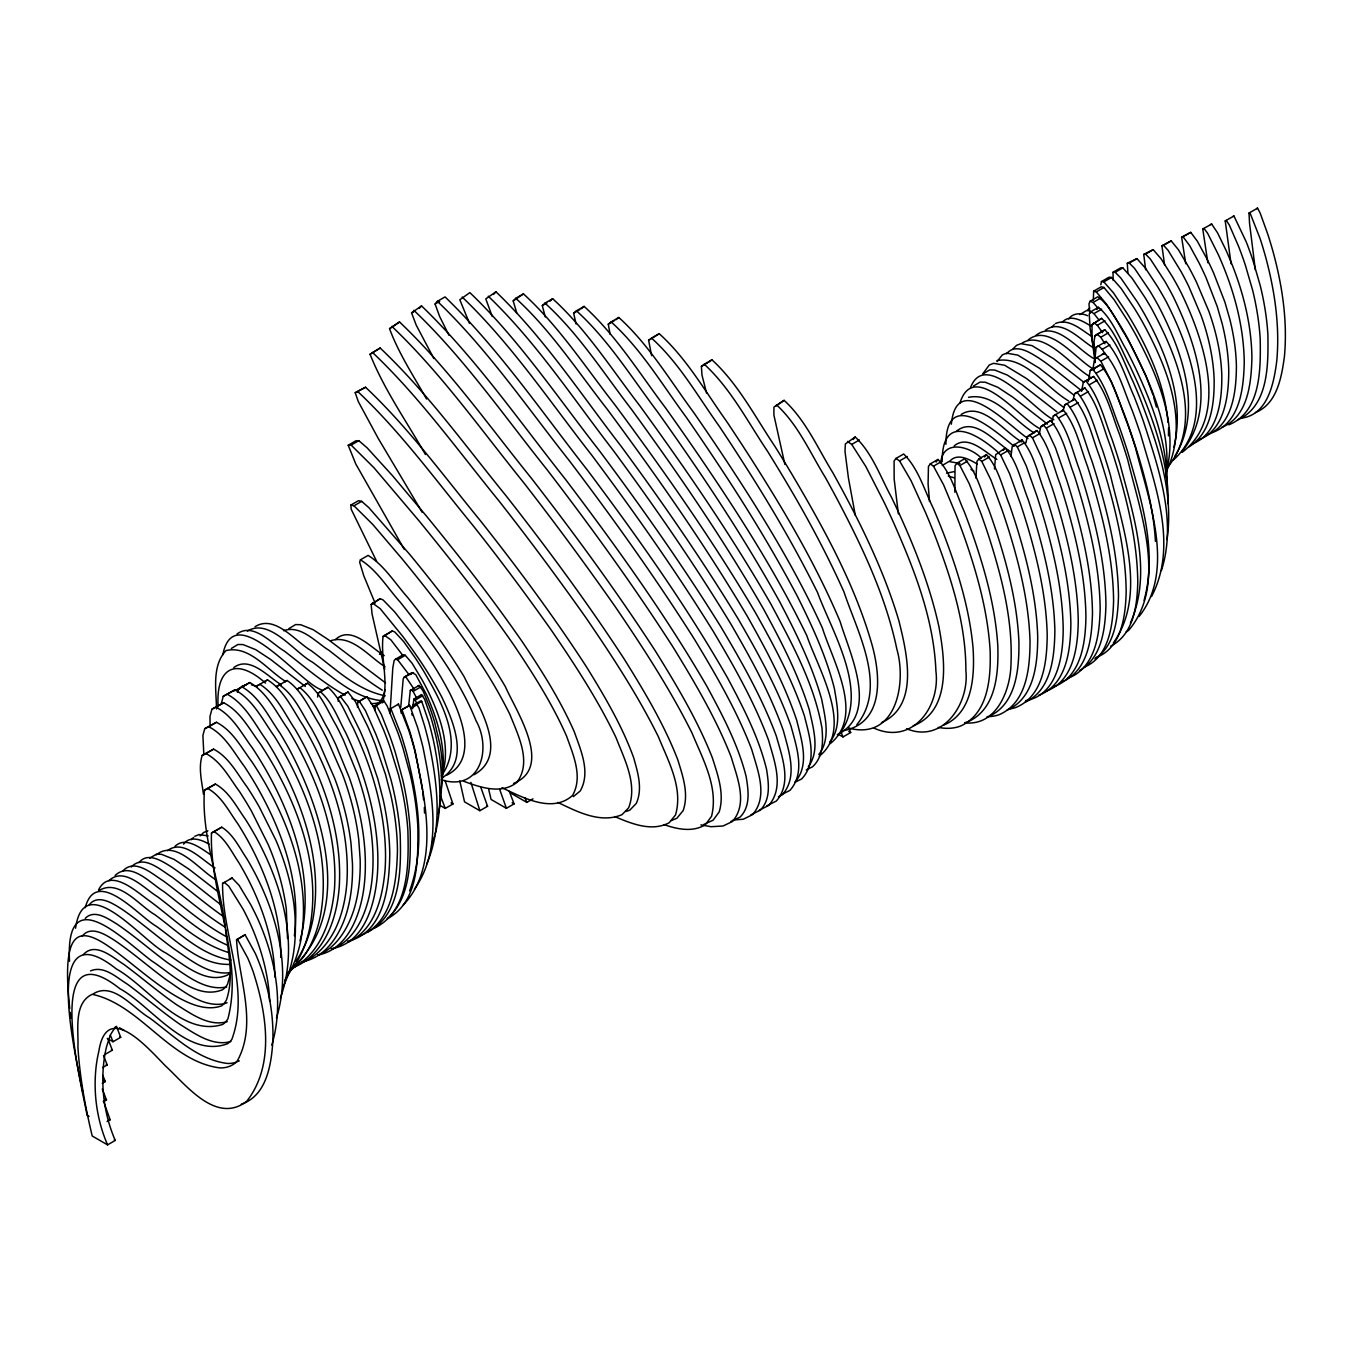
<?xml version="1.0" encoding="UTF-8"?>
<svg xmlns="http://www.w3.org/2000/svg" width="1353" height="1353" viewBox="0 0 1353 1353"><rect width="100%" height="100%" fill="white"/><g stroke="black" fill="none" stroke-linecap="round" stroke-linejoin="round"><path stroke-width="1.5" d="M975.936 478.066L976.917 461.424L978.777 459.022L986.438 454.608C998.852 468.527 1002.691 488.298 1009.693 505.379A510.944 295.005 60 0 1 1017.321 528.719C1028.043 563.761 1036.533 599.819 1037.7 636.57C1037.666 662.919 1034.707 698.08 1007.038 710.173M1168.468 435.869L1168.552 428.005M389.901 712.862L390.814 708.532L401.114 734.73A304.594 175.856 60 0 1 406.593 753.029C417.891 797.593 425.891 846.623 409.604 890.967M1242.274 417.992C1268.167 414.221 1274.036 382.375 1276.775 360.828C1279.938 325.921 1274.746 290.743 1265.647 257.053A304.594 175.856 60 0 0 1260.167 238.754L1249.868 212.573L1249.005 213.097L1249.563 223.533L1255.33 269.822M69.527 961.273C65.198 880.955 121.229 937.663 151.553 960.816C171.493 973.534 196.422 1000.036 222.332 989.821A40.945 23.644 60 0 0 227.575 984.071L230.771 972.706M218.137 706.655C215.702 667.689 235.71 656.509 265.509 683.096M241.291 1104.183C266.998 1095.71 271.429 1063.813 272.9 1040.474C273.577 1015.596 269.264 990.684 260.858 967.294A147.054 84.901 60 0 0 255.379 953.577L245.079 934.754L236.555 939.811C238.686 979.538 257.831 1023.595 237.299 1060.938M446.507 775.286C478.269 759.743 461.593 716.752 449.686 693.074C441.636 677.565 432.402 662.716 422.322 648.425A377.707 218.07 60 0 0 410.365 631.868L394.636 611.844L383.085 599.937L380.176 598.669L371.145 604.503L372.041 613.873L384.692 669.397M1238.198 419.718C1268.911 405.426 1268.251 363.94 1267.896 334.918A224.683 129.719 60 0 0 1260.218 285.483L1252.895 260.266A256.41 148.035 60 0 0 1246.316 242.052L1233.953 215.99L1225.226 220.945L1231.061 263.784M401.164 713.217L401.249 710.021L409.671 705.37L417.502 727.221A308.636 178.19 60 0 1 423.049 747.566C432.097 793.213 443.31 848.449 414.424 889.158M994.472 469.017L995.69 454.676L1005.279 448.012C1017.557 462.219 1021.261 482.074 1028.111 499.342A520.99 300.789 60 0 1 1035.502 522.765C1045.852 557.842 1054.021 593.882 1054.866 630.583C1054.511 656.154 1051.653 690.25 1025.05 702.275M287.512 938.525L286.312 909.165A169.396 97.805 60 0 0 268.198 844.56L251.489 811.157A224.936 129.871 60 0 0 239.447 791.471C229.486 778.076 221.249 761.536 205.91 753.57L202.172 755.414C198.214 768.064 201.834 781.51 203.474 794.296M375.069 710.613L375.187 706.266L376.286 705.437L381.36 714.452L390.053 736.675A289.356 167.062 60 0 1 395.313 752.437L402.636 779.345A255.802 147.68 60 0 1 410.23 831.96C410.568 861.607 410.906 897.749 386.958 919.127M1221.674 427.413C1248.312 416.825 1251.254 382.578 1251.914 357.733C1251.491 325.735 1243.83 294.193 1232.059 264.545A230.314 132.966 60 0 0 1225.953 250.119L1217.497 232.75L1211.679 224.057L1202.766 229.012L1207.857 262.77M412.597 708.735L413.917 699.061L421.595 694.63L424.622 699.264L430.525 716.194A212.962 122.954 60 0 1 435.294 733.63C441.433 759.946 444.139 787.7 438.169 814.303M1094.645 361.657L1096.15 347.197L1106.179 341.446C1120.047 356.904 1125.781 377.927 1134.169 396.649A500.255 288.832 60 0 1 1143.217 420.766C1158.658 468.375 1177.245 520.804 1161.432 570.56M280.714 957.434C281.424 916.776 267.725 877.167 248.495 841.803A206.654 119.318 60 0 0 237.688 823.571C228.792 811.225 221.503 796.088 207.736 788.495L204.455 790.152C201.107 836.34 219.998 881.632 225.224 927.414M408.606 706.165L410.297 690.487L419.126 685.43L423.032 690.909L430 707.991A176.33 101.813 60 0 1 434.617 722.147L439.962 744.573A144.788 83.598 60 0 1 442.16 781.51L440.841 792.215M1010.962 456.468L1012.23 446.304L1021.921 439.793C1034.216 454.388 1037.92 474.48 1044.753 492.086A531.966 307.131 60 0 1 1052.059 515.747C1062.223 550.975 1070.257 587.185 1070.866 623.987C1070.511 649.863 1066.739 684.872 1038.664 695.307M1205.861 435.649C1232.837 425.603 1236.253 391.186 1236.405 366.291A177.598 102.54 60 0 0 1229.809 319.173L1224.888 302.057L1213.641 273.052A216.108 124.764 60 0 0 1206.791 258.575L1197.304 241.138L1190.741 232.361L1181.643 237.282L1185.735 263.734M357.496 707.112L357.767 702.258L366.849 696.744L373.056 706.097L383.474 729.622A272.917 157.574 60 0 1 389.749 746.349L398.509 774.863A243.05 140.323 60 0 1 407.879 830.421C408.741 863.806 409.435 910.484 374.933 927.887M1192.703 443.835C1218.512 433.146 1222.013 400.031 1221.81 375.576A163.476 94.389 60 0 0 1208.821 311.207L1196.424 282.033A210.527 121.55 60 0 0 1188.898 267.437L1178.463 249.815L1171.191 240.885L1161.923 245.739L1164.578 264.816M1092.852 369.673L1094.594 358.799L1104.758 353.167C1118.593 369.335 1124.005 390.966 1132.173 410.331A531.543 306.894 60 0 1 1140.867 435.142C1155.361 486.268 1178.108 545.969 1151.521 596.555M400.742 707.501L403.194 678.918L404.31 677.058L411.972 672.627L415.794 674.707L426.347 694.326A157.895 91.158 60 0 1 432.216 708.465C440.807 731.144 446.118 755.87 441.738 780.055M1088.269 381.411L1090.23 370.451L1100.446 364.853C1114.145 381.36 1119.252 403.279 1127.184 422.948A551.449 318.378 60 0 1 1135.573 448.08C1148.359 499.054 1175.96 570.188 1139.141 616.376M1182.437 452.122C1230.638 415.422 1202.36 335.967 1180.577 291.555A211.339 122.024 60 0 0 1172.408 276.756L1161.111 258.829L1153.196 249.645L1143.742 254.398L1145.653 269.771M942.195 461.661C941.823 414.678 974.075 431.218 997.55 451.784M945.916 444.274C946.102 387.905 993.153 429.155 1014.09 446.338M1081.504 391.338L1083.381 382.104L1093.596 376.472C1107.109 393.03 1111.929 414.948 1119.624 434.634A561.495 324.179 60 0 1 1127.742 459.834C1140.021 511.468 1167.656 584.361 1128.791 630.177A97.264 56.15 60 0 1 1125.865 632.291M338.182 701.243L338.487 697.691L347.975 691.975L355.433 701.683L367.745 726.51A260.723 150.538 60 0 1 375.119 744.201L385.453 774.271L390.696 794.583A230.382 133.017 60 0 1 397.444 850.191C396.767 880.888 392.81 924.826 358.646 936.124M1168.265 504.06C1168.569 461.627 1153.974 420.918 1137.399 382.409A410.433 236.961 60 0 0 1130.059 366.24C1121.383 349.953 1115.16 331.147 1101.562 318.361L1092.023 324.635L1092.023 339.197L1095.118 362.587M1172.966 460.392C1217.801 420.715 1188.949 346.25 1166.286 301.736A217.478 125.558 60 0 0 1157.576 286.616L1145.484 268.215L1136.96 258.626L1127.303 263.243L1127.912 273.154M317.583 697.015L318.056 693.176L327.984 687.256C340.144 697.894 345.641 714.063 353.218 727.948A254.618 147.003 60 0 1 359.577 742.036L363.551 751.608A218.966 126.421 60 0 1 385.047 869.979C382.628 896.954 375.187 930.069 347.958 942.297M1166.996 539.543C1174.1 491.257 1157.305 443.649 1140.291 399.084A460.646 265.966 60 0 0 1133.188 381.867C1124.614 364.177 1118.593 344.119 1104.809 329.794L1094.983 335.764L1094.053 341.294L1095.017 362.029M269.67 1001.254C268.587 974.16 261.061 947.607 249.933 923A161.176 93.053 60 0 0 243.05 909.098L228.809 886.249L224.378 882.393L222.585 883.441C221.943 935.008 250.491 988.705 231.853 1039.375A49.503 28.582 60 0 1 227.456 1043.755C186.849 1058.841 151.519 1005.939 119.91 988.722C41.064 926.264 81.907 1086.544 87.116 1115.346L89.044 1116.462M294.379 935.769C301.093 883.729 282.642 831.875 257.239 787.175A238.077 137.465 60 0 0 244.436 766.525C233.849 752.42 225.055 734.983 208.768 726.713L204.743 728.675L202.899 735.457L203.846 754.737M390.188 710.443L392.793 667.993L394.129 660.535L395.533 659.182L403.194 654.751L405.274 655.309L412.056 663.19L422.102 679.849A171.273 98.887 60 0 1 428.36 691.857C440.909 717.851 451.361 748.158 441.602 776.673M1167.47 467.512C1205.033 421.561 1176.247 354.401 1151.657 308.721A230.382 133.017 60 0 0 1144.739 297.136L1131.954 278.041L1122.838 267.877L1120.673 267.86L1112.995 272.291L1113.198 280.426M75.548 928.243C84.207 867.374 143.266 942.162 165.759 952.952C183.027 963.691 205.639 984.781 227.473 975.039A39.964 23.069 60 0 0 230.314 972.553M222.822 654.801C233.883 597.299 299.013 682.352 321.422 689.81M951.345 424.233C956.537 369.318 1008.628 425.62 1028.009 438.541M1166.015 477.609C1171.512 432.402 1153.128 388.531 1132.951 349.006A311.816 180.034 60 0 0 1125.442 335.189C1116.918 322.115 1110.728 305.896 1097.841 296.781L1090.163 301.212L1088.979 303.816L1089.825 313.338M276.469 1018.183C291.081 970.202 277.991 918.332 255.785 874.833A184.279 106.397 60 0 0 246.72 858.529C239.295 847.587 233.342 834.378 221.757 827.207L211.474 833.025C209.258 894.908 244.064 957.078 227.913 1018.792A45.089 26.028 60 0 1 222.738 1024.407C182.131 1037.43 147.883 986.422 116.273 968.9C38.019 906.747 77.831 1064.642 83.007 1093.495M1025.946 442.972L1027.181 436.867L1036.973 430.525C1049.404 445.543 1053.175 465.973 1060.059 483.968A542.502 313.219 60 0 1 1067.365 507.933C1077.462 543.416 1085.478 579.828 1085.918 616.867C1085.529 642.54 1081.301 677.599 1052.905 687.036M1100.784 284.79L1101.443 281.593L1109.122 277.162L1111.506 277.466L1121.147 288.46L1134.524 308.552A248.36 143.401 60 0 1 1141.746 320.644C1166.134 364.836 1189.693 420.529 1167.115 469.846M384.827 689.556C384.083 696.643 380.176 704 373.107 706.418M1039.493 432.689L1040.829 426.719L1050.723 420.546C1063.34 435.987 1067.246 456.773 1074.231 475.207A551.703 318.53 60 0 1 1081.605 499.477C1091.719 535.23 1099.82 571.913 1100.158 609.205C1099.465 632.68 1096.505 661.499 1074.57 675.13A95.42 55.084 60 0 1 1068.092 677.802M412.682 707.196L413.122 705.251L420.8 700.82L421.73 701.378L428.766 721.995A258.068 148.999 60 0 1 433.349 740.159C439.877 770.838 443.141 803.276 435.192 833.989M441.45 775.743C464.789 743.051 441.366 701.7 423.675 671.139A232.496 134.235 60 0 0 415.117 657.71L403.668 641.576L394.788 631.969L392.252 630.955L383.051 636.502C380.497 658.404 388.886 681.016 382.561 702.816M237.435 692.415L238.297 688.948L249.815 682.538C267.404 692.719 276.435 712.557 287.682 728.726A251.861 145.414 60 0 1 296.983 744.793C320.864 788.664 337.675 838.2 334.495 888.718C331.857 918.467 321.49 952.495 293.415 967.513M1051.89 421.882L1053.31 416.047L1055.644 414.475C1068.464 430.288 1072.557 451.445 1079.66 470.286A558.941 322.707 60 0 1 1087.169 494.894C1097.384 530.883 1105.621 567.82 1105.925 605.383C1105.215 628.688 1102.069 657.575 1079.745 670.496M1173.88 447.319C1185.194 400.877 1166.54 353.319 1143.978 313.135A230.382 133.017 60 0 0 1137.061 301.567L1120.808 277.974L1115.176 272.308L1112.995 272.291M221.418 703.306L223.245 696.288L234.982 689.844C253.18 699.839 262.702 719.982 274.405 736.32A250.846 144.822 60 0 1 284.062 752.505C311.41 801.365 330.589 858.495 320.593 914.932A209.36 120.874 60 0 1 303.63 956.656L295.275 966.549L287.445 972.925M1063.137 410.72L1064.642 405.004L1067.043 403.566C1080.117 419.734 1084.413 441.213 1091.702 460.426A563.592 325.397 60 0 1 1099.363 485.304C1109.748 521.514 1118.187 558.671 1118.491 596.487C1117.663 618.507 1115.16 645.77 1094.865 658.877M271.801 1045.074C284.333 1003.131 275.217 957.687 257.611 918.569A161.176 93.053 60 0 0 250.711 904.667L239.16 885.403L232.056 877.962L222.585 883.441M286.921 975.006L292.924 967.97A208.954 120.637 60 0 0 310.057 926.399C320.204 870.233 300.856 813.322 273.272 764.919A246.263 142.183 60 0 0 260.199 743.71C249.358 729.233 240.394 711.323 223.702 702.799L211.914 709.243L210.019 716.227L210.053 727.508M1073.166 399.27L1074.722 393.655L1084.886 387.922C1098.179 404.344 1102.729 426.11 1110.204 445.594A564.844 326.124 60 0 1 1118.085 470.709C1128.69 507.037 1137.399 544.346 1137.772 582.365C1137.18 605.366 1133.713 634.388 1110.813 646.058M1165.863 473.432C1179.207 425.349 1157.897 375.999 1135.353 334.022A274.997 158.775 60 0 0 1127.928 321.185L1114.077 299.656L1103.947 287.479L1101.308 286.768L1093.647 291.199L1093.325 300.265M85.222 907.711C96.266 866.072 138.767 916.167 156.052 926.129C178.275 941.806 200.971 965.67 230.179 964.351M940.707 462.827C942.838 439.015 969.475 446.101 981.28 458.092M959.92 403.059C973.872 358.562 1020.077 419.075 1039.73 428.529M970.49 387.668C985.779 348.059 1035.011 411.65 1053.852 419.785M473.888 774.795C511.231 754.179 476.577 702.545 464.13 676.72C452.037 656.814 438.744 637.703 424.605 619.2A657.626 379.686 60 0 0 407.777 597.586C395.025 583.295 384.472 565.537 368.101 555.39L360.422 559.821L359.661 562.205L363.754 575.701L375.102 603.184M1144.08 600.343C1157.61 551.229 1141.526 499.967 1127.895 452.511A551.449 318.378 60 0 0 1119.506 427.379C1111.591 407.71 1106.483 385.791 1092.767 369.284L1090.23 370.451M432.047 843.274L434.685 836.036M280.477 997.837C299.436 944.377 282.236 885.386 256.157 837.372A206.654 119.318 60 0 0 245.35 819.14C236.454 806.794 229.181 791.657 215.398 784.063L204.455 790.152M283.081 986.844C295.428 961.476 297.22 932.403 293.973 904.751A169.396 97.805 60 0 0 275.86 840.145L259.167 806.726A224.936 129.871 60 0 0 247.125 787.057C237.164 773.645 228.928 757.122 213.588 749.139L202.172 755.414M426.753 863.874C442.921 826.362 437.256 783.624 429.358 744.776A294.21 169.869 60 0 0 424.487 725.614L418.872 707.771L416.606 704.389M98.481 890.105C109.948 866.394 136.839 892.084 149.963 901.233C175.061 919.803 198.198 943.329 228.758 952.563M983.073 373.462L989.246 365.022L993.559 363.314L1004.653 365.259L1026.335 378.4L1063.932 407.625M997.06 361.623L1002.336 354.858L1006.632 353.15L1017.727 355.095L1039.408 368.236L1073.994 395.161M1130.381 623.09C1152.841 572.454 1133.357 515.036 1120.064 464.265A561.495 324.179 60 0 0 1111.946 439.048C1104.251 419.379 1099.448 397.461 1085.918 380.903L1083.381 382.104M420.834 695.932L421.595 694.63M410.872 674.487L411.972 672.627M1174.928 456.367C1203.324 409.57 1181.71 350.698 1158.608 306.15A217.478 125.558 60 0 0 1149.898 291.047L1134.541 268.351L1129.281 263.057L1127.303 263.243M1167.132 481.516C1166.438 440.689 1151.538 401.807 1134.169 365.378A358.376 206.908 60 0 0 1126.677 350.393C1118.018 335.73 1111.726 318.276 1098.433 307.317L1090.772 311.748L1089.233 313.981L1090.146 328.644L1093.884 349.649M1096.911 309.549L1098.433 307.317M964.824 722.705A96.672 55.811 60 0 0 968.224 721.623C996.383 708.904 998.615 672.762 997.804 645.888C995.436 607.937 985.322 571 972.925 535.213A502.656 290.202 60 0 0 964.114 511.282C956.165 493.811 951.43 473.381 937.933 459.462L930.272 463.893L928.446 466.497L928.09 483.917L929.528 501.489M936.107 462.066L937.933 459.462M988.857 716.481C1016.61 703.881 1019.198 668.399 1018.91 641.796C1017.27 604.673 1008.171 568.361 996.823 533.116A503.604 290.76 60 0 0 988.772 509.658C981.432 492.543 977.289 472.62 964.52 458.836L956.842 463.267L955.032 465.787L954.863 492.238M943.785 725.073C972.942 712.794 974.735 675.435 973.078 648.29C969.56 608.698 957.653 570.476 943.515 533.505A517.353 298.692 60 0 0 933.367 508.474C924.302 490.074 918.45 468.544 903.669 453.999L895.99 458.43L894.079 461.069L894.164 479.097L898.375 513.869M795.141 781.882C810.041 764.8 801.416 739.871 796.765 720.439C784.503 683.755 766.119 649.626 747.177 616.055C712.862 558.146 675.029 502.42 635.555 447.928A2236.932 1291.506 60 0 0 607.023 408.961C577.613 371.365 551.161 330.589 515.764 298.303L513.193 300.907L516.66 312.661M808.248 766.88C820.408 750.458 813.153 727.948 809.331 709.835C798.304 674.386 781.171 641.339 763.43 608.867C731.381 553.073 695.78 499.409 658.522 446.964A2027.251 1170.43 60 0 0 631.597 409.502C603.759 373.327 578.881 333.971 544.988 303.123L542.299 305.626L545.259 316.923M984.595 456.993L986.438 454.608M818.819 754.467C831.063 738.873 825.009 716.87 821.643 699.163C812.02 665.186 796.308 633.424 779.971 602.271C752.826 553.309 722.79 506.022 691.112 459.885A1796.716 1037.345 60 0 0 657.676 412.056C631.648 377.588 608.562 339.958 576.429 310.801L573.638 313.186L576.074 323.942M829.727 742.07C841.955 727.322 837.236 705.995 834.429 688.711C826.345 656.459 812.257 626.202 797.492 596.555C773.037 550.299 745.689 505.65 716.701 462.134A1560.736 901.098 60 0 0 686.14 417.096C662.209 384.675 641.204 349.091 611.15 321.913L608.275 324.179L610.118 334.326M913.174 725.868C951.717 710.697 944.935 659.131 938.881 626.49C930.627 588.91 916.877 552.819 901.064 517.827A577.443 333.396 60 0 0 891.542 497.397C880.363 476.899 872.381 453.137 855.181 436.985L845.354 443.97L844.999 451.378L848.416 477.93L855.316 515.408M853.033 439.539L855.181 436.985M856.821 724.684C887.991 686.546 857.024 631.496 844.018 592.056C826.649 553.276 806.489 515.814 784.655 479.385A1034.216 597.113 60 0 0 767.489 451.209C747.549 421.544 730.772 388.531 704.236 364.228L701.395 366.392L701.987 375.119L706.604 393.233M841.194 731.635C868.846 690.504 832.146 632.172 817.516 592.462C796.207 549.47 772.022 507.967 746.196 467.546A1309.163 755.853 60 0 0 719.018 425.907C697.59 395.955 679.088 362.892 651.554 338.132L648.628 340.296L651.622 355.653M1003.351 450.261L1005.279 448.012M448.993 335.324L439.624 316.45L435.091 304.019L437.391 301.33L445.052 296.916C498.986 349.023 541.589 411.769 587.828 470.658C637.872 537.547 686.428 605.789 727.846 678.428C743.287 707.501 758.644 737.03 766.525 769.197C768.69 782.947 771.007 799.217 760.301 810.176L750.932 814.827M766.948 805.728L776.351 801.027C792.334 782.778 781.933 756.479 776.334 736.117C762.128 697.759 741.816 662.124 720.997 627.048C683.231 566.231 641.965 507.663 599.108 450.346C557.267 396.886 519.011 339.637 469.863 292.62L459.817 299.757L469.491 323.35M433.839 358.511L416.217 325.143L411.583 312.864L421.527 305.879C475.647 358.055 518.825 420.563 565.486 479.368C615.936 546.003 664.966 613.958 706.892 686.343C722.502 715.213 738.045 744.539 746.146 776.554C748.361 790.135 750.814 806.27 740.125 817.06L730.772 821.559M419.261 308.45L421.527 305.879M115.495 1026.724L110.236 1035.146L106.498 1046.918A186.139 107.462 60 0 0 103.843 1061.919C100.765 1088.488 104.604 1115.87 115.242 1140.427L107.563 1144.858L92.224 1136.013C85.188 1106.805 79.793 1077.106 77.916 1047.104C78.66 1030.005 73.4 1003.182 92.224 994.303C140.441 1004.721 169.007 1061.124 219.676 1067.889A63.98 36.937 60 0 0 237.367 1061.04M780.427 795.175L789.864 790.44C805.931 772.664 796.393 746.552 791.082 726.324C777.738 688.66 758.289 653.651 738.315 619.2C702.089 559.601 662.344 502.217 620.993 446.084C580.572 393.774 543.805 337.607 495.942 291.791L485.795 298.895L492.255 316.517M493.473 294.464L495.942 291.791M1181.626 452.02C1218.478 407.422 1195.477 342.191 1172.899 295.986A211.339 122.024 60 0 0 1164.747 281.187L1150.388 259.099L1145.517 254.06L1143.742 254.398M1113.367 642.946C1147.462 594.897 1122.618 527.18 1110.407 475.14A564.844 326.124 60 0 0 1102.543 450.025C1095.051 430.525 1090.518 408.775 1077.208 392.353L1074.722 393.655M1019.908 441.873L1021.921 439.793M380.176 598.669L371.145 604.503M795.412 782.068L801.72 778.905C817.855 761.773 809.398 735.981 804.443 716.008C792.181 679.324 773.798 645.195 754.839 611.624C720.54 553.715 682.707 497.989 643.233 443.496A2236.932 1291.506 60 0 0 614.685 404.53C585.274 366.934 558.84 326.158 523.442 293.889L513.193 300.907M1101.562 318.361L1092.023 324.635M426.533 399C413.561 375.931 398.729 353.59 389.546 328.678L399.524 321.963C448.841 368.845 488.399 425.028 531.086 477.863C574.704 534.097 616.816 591.549 655.545 651.267C676.754 685.481 697.539 720.219 712.354 757.781C717.834 775.1 724.65 793.653 719.221 811.851L713.116 820.206L703.746 824.451M399.524 321.963L389.546 328.678M237.012 634.016C253.079 621.923 271.327 643.368 284.62 651.283C304.374 666.42 323.164 683.13 345.049 695.188M247.379 631.141C269.467 617.34 294.48 652.434 312.374 662.107C333.751 677.752 355.044 698.571 382.747 700.736M231.346 648.459L237.959 644.468L243.117 644.603L255.7 649.66L270.735 659.537L305.321 686.478M255.057 626.71C274.947 614.11 295.14 641.373 311.224 650.692C334.292 667.739 356.245 690.03 385.284 695.814M233.781 667.57C249.848 655.495 268.097 676.923 281.407 684.855M288.95 628.57L295.563 624.579L300.704 624.714L313.304 629.771L328.339 639.665L385.504 682.859M238.449 689.793L241.933 686.36L246.229 684.669M335.459 639.529C351.103 624.917 370.84 647.597 384.235 655.664M98.735 890.731C118.624 878.131 138.818 905.377 154.902 914.713C178.478 931.997 200.904 955.235 230.873 960.072M108.866 880.685C124.51 866.072 144.247 888.735 157.641 896.802C180.406 914.053 201.783 934.111 228.302 945.578M115.14 875.442C130.767 860.846 150.521 883.509 163.899 891.576C184.177 907.136 203.491 924.285 226.086 936.462M122.802 871.011C134.86 857.836 152.348 874.072 163.358 880.955C184.008 896.193 203.204 913.427 225.004 927.076M89.23 904.768C98.076 893.555 112.959 903.567 122.007 909.284C139.849 921.427 156.085 935.718 173.421 948.521C190.215 959.683 209.123 975.851 230.72 972.536M131.258 867.036C143.3 853.861 160.787 870.097 171.814 876.981C189.589 890.122 206.316 904.667 224.497 917.249M138.919 862.605C147.765 851.392 162.648 861.404 171.696 867.121C189.031 878.892 204.793 892.743 221.604 905.208M85.239 918.366C94.389 908.827 108.088 918.772 116.865 924.014C134.708 936.158 150.927 950.449 168.279 963.251C185.26 974.38 204.895 991.597 226.729 986.946M149.726 858.174L156.339 854.183L161.497 854.318L174.08 859.375L189.132 869.269L219.203 892.676M156.238 854.893C176.245 838.403 199.923 871.044 216.514 880.059M167.4 850.665C183.467 838.589 201.715 860.018 215.026 867.95M82.195 936.141C91.04 924.928 105.923 934.923 114.971 940.639C132.814 952.783 149.05 967.074 166.402 979.876C183.382 991.039 203.018 1008.171 224.869 1003.588M175.078 846.234C186.207 835.782 201.377 848.923 211.356 855.164M183.619 844.137C189.809 835.308 201.648 839.756 209.14 844.187M191.297 839.706L193.614 837.422M379.517 654.294L381.834 652.011M200.109 835.934L203.576 832.501L207.888 830.81M83.379 954.525C95.437 941.367 112.925 957.586 123.935 964.469C141.71 977.61 158.436 992.155 176.634 1004.755C191.247 1013.752 209.038 1027.045 227.203 1021.633M93.289 993.863C113.178 981.263 133.372 1008.509 149.456 1017.845C173.505 1035.434 196.473 1059.484 227.338 1063.458A63.98 36.937 60 0 0 237.13 1061.834M983.005 373.902L989.635 369.91L994.776 370.046L1007.376 375.102L1022.411 384.996L1056.981 411.921M973.433 386.079L980.046 382.087L985.204 382.222L997.787 387.279L1012.822 397.173L1047.408 424.098M1006.531 353.86C1015.376 342.647 1030.242 352.659 1039.307 358.376C1054.021 368.354 1067.602 379.872 1081.656 390.729M1013.076 348.786L1016.56 345.353L1020.855 343.662L1031.95 345.59L1053.632 358.731L1083.719 382.138M1021.904 343.222C1044.296 329.117 1071.661 366.714 1089.892 376.54M1028.263 339.84C1049.725 322.674 1076.65 360.321 1094.408 369.673M1035.924 335.409C1055.391 319.917 1077.14 348.956 1093.258 358.241M1045.446 330.233C1061.513 318.158 1079.762 339.586 1093.055 347.518M961.171 414.441C982.329 401.046 1004.653 432.453 1021.769 441.907M1051.957 326.952L1054.275 324.669M1062.24 322.217C1070.257 313.456 1082.924 321.151 1090.958 326.09M1068.752 318.936C1072.997 312.628 1081.385 312.898 1087.626 315.739M956.453 431.235C974.65 416.047 995.723 442.82 1010.928 451.834M1079.779 314.64L1086.391 310.649L1089.841 310.733M1087.457 310.209L1089.774 307.926M954.22 445.847C968.105 434.364 985.102 452.156 996.907 459.411M942.246 465.5L948.859 461.508L959.97 463.453M949.924 461.069C957.366 452.697 969.492 459.377 977.187 464.062M401.807 656.104L403.194 654.751M549.961 301.195L552.65 298.709C586.542 329.54 611.421 368.895 639.276 405.071A2027.251 1170.43 60 0 1 666.2 442.532C703.442 494.978 739.042 548.641 771.109 604.436C792.046 643.639 814.083 683.586 821.931 727.846C823.148 741.326 823.334 756.784 812.612 766.745L806.287 769.908M881.496 722.62C919.719 705.606 906.814 652.822 898.967 621.044C886.147 577.731 867.002 536.617 845.913 496.771A749.562 432.757 60 0 0 832.907 472.857C817.702 448.147 805.678 420.106 784.114 400.353L773.916 407.118L773.899 415.067L784.892 464.468M784.114 400.353L775.438 406.238M1036.973 430.525L1027.181 436.867M581.316 308.755L584.107 306.387C616.241 335.527 639.309 373.157 665.355 407.625A1796.716 1037.345 60 0 1 698.774 455.471C738.298 513.379 776.25 572.623 806.878 635.792C817.652 667.739 854.453 728.218 819.326 756.158M292.282 968.055C354.08 911.736 323.029 812.426 289.305 749.207A251.861 145.414 60 0 0 280.003 733.157C268.757 716.989 259.742 697.15 242.153 686.969L238.297 688.948M573.3 796.646L580.251 790.981C590.872 772.208 580.725 750.171 574.281 731.753C560.243 699.89 541.504 670.479 522.19 641.626C498.986 608.241 474.48 575.786 449.061 544.075A1688.967 975.141 60 0 0 426.364 516L392.59 475.782L367.187 447.894L358.816 440.672L355.89 440.807L348.211 445.238L355.771 463.961L404.327 549.487M403.042 905.208C441.213 865.835 424.639 796.342 414.255 748.598A304.594 175.856 60 0 0 408.775 730.299L398.492 704.101L389.952 709.073M1050.723 420.546L1040.829 426.719M615.936 319.748L618.828 317.498C648.882 344.66 669.87 380.244 693.818 412.682A1560.736 901.098 60 0 1 724.379 457.703C760.572 512.381 795.141 568.395 822.438 628.13C832.687 660.991 864.939 715.703 830.201 743.676M709.073 361.961L711.915 359.797C738.434 384.1 755.228 417.113 775.168 446.778A1034.216 597.113 60 0 1 792.334 474.954C824.129 528.905 854.825 584.378 872.059 644.907C880.448 675.147 884.574 721.978 844.39 730.485M366.849 696.744L357.767 702.258M382.848 701.835L383.948 701.006L387.059 705.809L397.714 732.244A289.356 167.062 60 0 1 402.974 748.006L410.297 774.914A255.802 147.68 60 0 1 417.891 827.529C417.976 858.495 419.109 901.572 387.77 918.467M837.304 734.747C879.501 713.657 849.836 653.854 840.179 621.737C816.772 566.146 786.161 513.971 753.875 463.132A1309.163 755.853 60 0 0 726.679 421.476C705.268 391.524 686.749 358.46 659.215 333.701L648.628 340.296M245.079 934.754L236.555 939.811M425.451 454.54C406.593 421.392 384.184 389.799 370.062 354.249L380.159 348.025C427.21 392.556 465.263 445.695 506.09 495.824C547.61 548.794 587.676 602.948 624.409 659.368C644.434 691.569 664.052 724.278 677.785 759.76C682.758 776.03 689.015 793.636 683.18 810.548L676.889 818.277L671.24 820.578M380.159 348.025L370.062 354.249M392.252 630.955L383.051 636.502M347.975 691.975L338.487 697.691M1104.809 329.794L1094.983 335.764M1188.797 446.947C1211.155 433.315 1214.351 403.82 1214.148 379.99A163.476 94.389 60 0 0 1201.143 315.638L1188.763 286.447A210.527 121.55 60 0 0 1181.22 271.868L1167.977 250.17L1163.529 245.316L1161.923 245.739M1060.989 411.616L1063.306 410.044C1076.125 425.874 1080.218 447.031 1087.338 465.855A558.941 322.707 60 0 1 1094.848 490.462C1105.063 526.452 1113.299 563.389 1113.587 600.969C1112.893 624.849 1109.359 656.865 1084.091 667.232M327.984 687.256L318.056 693.176M397.63 704.642L398.492 704.101M1256.666 208.683L1257.546 208.142L1260.083 212.844L1267.829 234.323A304.594 175.856 60 0 1 1273.308 252.639C1282.424 286.329 1287.616 321.49 1284.437 356.397C1281.629 376.929 1277.198 403.887 1255.449 412.53M304.78 684.872L307.469 683.214C321.27 693.751 327.68 711.086 336.305 725.665A251.252 145.059 60 0 1 343.527 740.379L357.006 773.341A209.055 120.705 60 0 1 371.754 836.881A211.525 122.125 60 0 1 370.604 889.699C366.274 912.886 356.262 938.881 333.041 948.825M1072.303 400.573L1074.722 399.135C1087.778 415.303 1092.074 436.799 1099.363 455.995A563.592 325.397 60 0 1 1107.042 480.89C1117.426 517.083 1125.865 554.24 1126.17 592.056C1125.544 615.801 1121.722 647.918 1096.133 657.507M230.247 879.01L232.056 877.962M411.583 312.864L414.661 311.105M435.091 304.019L439.691 301.364M515.764 298.303L523.442 293.889M422.204 512.347L378.282 438.507L358.325 401.638L355.23 392.725L365.564 387.246C408.386 427.565 443.294 475.495 480.518 520.888C517.996 568.311 554.104 616.883 586.965 667.638C604.723 696.524 622.126 725.885 633.711 757.883C637.804 772.529 642.861 788.664 636.316 803.394L629.737 810.21L625.949 811.496M355.23 392.725L365.564 387.246M544.988 303.123L552.65 298.709M542.299 305.626L546.9 302.971M576.429 310.801L584.107 306.387M573.638 313.186L579.777 309.634M348.211 445.238L351.154 445.103L358.816 440.672M611.15 321.913L618.828 317.498M608.275 324.179L614.414 320.627M376.591 561.224L351.205 509.269L350.85 505.092L358.511 500.661L361.657 501.354L368.811 507.612L409.756 554.426A1108.631 640.07 60 0 1 432.909 583.143C459.022 616.173 483.985 650.218 505.312 686.58C516.153 711.188 553.851 767.134 513.565 783.421M350.85 505.092L353.979 505.785L361.657 501.354M651.554 338.132L659.215 333.701M704.236 364.228L711.915 359.797M701.395 366.392L707.534 362.841M223.245 696.288L234.982 689.844M242.153 686.969L249.815 682.538M211.914 709.243L223.702 702.799M302.683 962.287C317.803 956.064 328.593 942.855 335.612 928.462A206.941 119.487 60 0 0 346.909 882.325C349.937 832.907 334.276 784.317 311.68 740.954A251.235 145.059 60 0 0 302.937 725.208C292.417 709.429 284.147 690.216 267.556 679.899L256.36 686.225L259.894 684.33C276.486 694.647 284.739 713.86 295.275 729.622A251.235 145.059 60 0 1 304.002 745.385C326.597 788.748 342.275 837.338 339.248 886.739A206.941 119.487 60 0 1 327.933 932.894C320.932 947.286 310.141 960.495 295.022 966.718M317.786 955.353C336.931 947.388 348.093 928.175 354.063 909.216A207.584 119.842 60 0 0 360.152 859.256L358.748 839.672A201.005 116.054 60 0 0 342.36 773.967L327.392 739.787A250.559 144.67 60 0 0 319.376 724.498C309.752 709.293 302.379 690.926 287.09 680.491L276.3 686.698L279.428 684.922C294.717 695.357 302.074 713.707 311.714 728.929A250.559 144.67 60 0 1 319.731 744.218L334.698 778.398A201.005 116.054 60 0 1 351.07 844.103L352.473 863.688A207.584 119.842 60 0 1 346.402 913.647C339.857 934.855 325.718 957.704 302.142 961.763M204.743 728.675L216.429 722.282C232.733 730.552 241.527 747.989 252.115 762.094A238.077 137.465 60 0 1 264.9 782.744C291.994 830.116 310.784 885.894 300.721 940.842A205.944 118.912 60 0 1 284.857 980.147M208.768 726.713L216.429 722.282M307.469 683.214L297.119 689.286L299.808 687.645C313.592 698.182 320.018 715.5 328.644 730.096A251.252 145.059 60 0 1 335.848 744.81L349.345 777.755A209.055 120.705 60 0 1 364.075 841.312A211.525 122.125 60 0 1 362.942 894.13C358.444 919.245 345.878 949.958 317.769 955.066M205.91 753.57L213.588 749.139M395.533 659.182L397.613 659.74L405.274 655.309M207.736 788.495L215.398 784.063M404.31 677.058L413.578 672.61M1129.281 263.057L1136.96 258.626M1145.517 254.06L1153.196 249.645M1115.176 272.308L1122.838 267.877M1163.529 245.316L1171.191 240.885M1101.443 281.593L1103.845 281.898L1111.506 277.466M1181.643 237.282L1190.741 232.361M375.187 706.266L383.948 701.006M1093.647 291.199L1096.285 291.91L1103.947 287.479M410.297 690.487L411.447 689.844L413.105 691.383L420.766 686.952M1090.163 301.212L1093.072 302.446L1100.75 298.032M1249.005 213.097L1257.546 208.142M847.502 441.416L851.73 444.41L859.409 439.979M413.917 699.061L415.151 700.076L422.812 695.662M401.249 710.021L409.671 705.37M410.466 707.923L421.73 701.378M1090.772 311.748L1093.951 313.608L1101.613 309.177M411.261 708.076L417.384 704.524M211.474 833.025L221.757 827.207M1093.884 322.792L1097.317 325.278L1104.978 320.847M1097.131 334.225L1100.75 337.252L1108.411 332.821M895.99 458.43L899.559 460.916L907.22 456.485M1096.15 347.197L1098.501 345.878L1102.238 349.294L1109.9 344.863M1094.594 358.799L1097.097 357.598L1100.852 361.251L1108.513 356.82M1092.767 369.284L1100.446 364.853M930.272 463.893L933.485 466.176L941.164 461.745M1096.522 373.022L1104.183 368.608M1085.918 380.903L1093.596 376.472M1089.605 384.607L1097.266 380.193M1064.642 405.004L1074.722 399.135M956.842 463.267L959.92 465.533L967.581 461.102M1080.81 395.972L1088.472 391.541M1053.31 416.047L1063.306 410.044M1070.544 407.033L1078.206 402.602M978.777 459.022L981.788 461.39L989.449 456.959M1059.027 417.773L1066.688 413.341M1043.062 424.977L1046.326 428.072L1054.004 423.641M997.601 452.443L1000.628 454.929L1008.289 450.498M1029.295 434.956L1032.474 437.848L1040.136 433.417M1014.243 444.224L1017.321 446.896L1024.999 442.465M439.522 805.12L445.272 808.434L452.934 804.003L445.002 780.393M459.8 780.918L464.536 801.855L479.875 810.718L487.554 806.287L480.839 787.378M488.67 789.289L491.071 799.454L506.411 808.316L514.089 803.885L509.286 791.302M511.485 793.534L526.824 802.397L532.964 798.845M107.259 1038.411L113.009 1041.725L120.688 1037.294L116.443 1026.301M104.671 1054.63L112.35 1050.199L108.105 1039.189M102.591 1067.602L107.191 1064.946L103.521 1055.509M102.253 1083.33L105.314 1081.571L102.76 1075.28M103.42 1101.731L106.498 1099.955L102.253 1088.962M107.073 1121.552L110.134 1119.777L103.42 1100.885M838.217 734.172L843.004 736.945L850.682 732.514L848.754 727.813M283.961 682.284L287.09 680.491M1103.811 342.766L1106.179 341.446M417.959 686.056L419.126 685.43M442.346 777.789C469.762 759.777 453.035 720.659 442.008 697.505C433.958 681.997 424.724 667.147 414.661 652.856A377.707 218.07 60 0 0 402.687 636.299L380.159 608.63L372.515 603.1M264.038 681.794L267.556 679.899M1082.4 389.224L1084.886 387.922M1232.904 216.531L1233.953 215.99M1225.226 220.945L1226.292 220.421L1229.353 225.105L1238.638 246.483A256.41 148.035 60 0 1 1245.217 264.698L1252.557 289.914A224.683 129.719 60 0 1 1260.218 339.349C1260.658 368.76 1261.148 411.769 1228.778 424.842M778.415 796.765L782.186 794.871C798.253 777.096 788.731 750.983 783.404 730.755C770.077 693.091 750.627 658.082 730.637 623.632C694.427 564.015 654.683 506.648 613.332 450.515C572.911 398.205 536.126 342.038 488.264 296.222M759.287 810.159L768.69 805.458C784.672 787.209 774.254 760.91 768.673 740.548C754.45 702.19 734.155 666.555 713.335 631.479C675.57 570.662 634.303 512.094 591.447 454.777C549.606 401.317 511.349 344.068 462.185 297.051M367.255 932.318C401.773 914.899 401.063 868.237 400.2 834.852A243.05 140.323 60 0 0 390.848 779.294L382.07 750.78A272.917 157.574 60 0 0 375.796 734.053L365.395 710.528L359.188 701.175M1102.272 354.368L1104.758 353.167M226.002 1003.182L227.101 1002.691M1210.445 224.581L1211.679 224.057M1202.766 229.012L1204.018 228.488L1207.569 233.19L1218.275 254.55A230.314 132.966 60 0 1 1224.38 268.976C1236.168 298.624 1243.813 330.166 1244.253 362.164C1243.678 387.516 1240.295 422.999 1212.203 432.537M1045.243 691.451C1073.622 682.03 1077.867 646.971 1078.256 621.281C1077.8 584.259 1069.783 547.83 1059.687 512.364A542.502 313.219 60 0 0 1052.38 488.399L1041.522 457.348L1032.474 437.848M1055.425 323.519C1068.955 317.684 1081.74 330.318 1092.514 336.897M283.589 630.701C300.738 624.612 315.553 642.015 328.88 650.269C346.469 663.866 363.433 678.377 382.307 690.199M996.924 360.591C1025.033 355.399 1046.343 388.057 1068.582 400.894M331.265 640.527C352.203 634.574 368.963 656.797 385.131 666.792M968.511 397.325C994.573 392.099 1013.786 420.682 1034.182 432.926M234.255 690.791L238.551 689.1M946.525 473.195L954.254 471.588M194.764 836.272L199.077 834.564L208.193 835.9M90.499 970.913C104.012 965.078 116.798 977.712 127.571 984.291C145.363 997.432 162.072 1011.976 180.27 1024.559C194.9 1033.641 212.658 1046.732 230.856 1041.506M1196.34 440.757C1224.769 431.776 1228.71 396.158 1228.744 370.722A177.598 102.54 60 0 0 1222.148 323.604L1217.21 306.488L1205.963 277.483A216.108 124.764 60 0 0 1199.113 263.006L1189.625 245.569L1183.063 236.792M379.669 702.393L380.785 702.004M331.265 948.741C365.056 943.362 375.119 903.449 377.386 874.41A218.966 126.421 60 0 0 355.89 756.039L351.915 746.467A254.618 147.003 60 0 0 345.539 732.379C337.962 718.494 332.466 702.308 320.306 691.687M347.552 941.248C384.506 933.012 389.275 885.944 389.765 854.622A230.382 133.017 60 0 0 383.034 798.997L377.775 778.702L367.458 748.615A260.723 150.538 60 0 0 360.067 730.941L347.772 706.114L340.313 696.389M1025.743 700.617C1057.877 695.07 1063.221 655.224 1063.187 628.418C1062.579 591.599 1054.545 555.406 1044.381 520.161A531.966 307.131 60 0 0 1037.074 496.517L1026.267 465.956L1017.321 446.896M733.225 819.969L743.254 819.241L752.623 814.607C768.538 796.156 757.494 769.823 751.727 749.477C736.878 710.782 715.991 674.876 694.596 639.512C655.748 578.052 613.433 518.892 569.528 460.967C526.706 406.881 487.384 349.074 437.391 301.33M965.01 722.84C996.789 726.121 1010.742 689.59 1010.995 663.427C1012.822 620.452 1002.083 578.205 989.161 537.547A503.604 290.76 60 0 0 981.094 514.089L969.34 483.951L959.92 465.533M849.396 728.286C896.565 740.108 906.628 682.775 896.853 649.152C885.961 596.893 862.91 548.236 838.234 501.202A749.562 432.757 60 0 0 825.229 477.271C810.041 452.579 798.016 424.538 776.436 404.784M700.922 824.856L711.052 826.717L723.094 825.99L732.447 821.491C748.327 803.225 737.013 777.096 731.195 757.02C716.075 718.494 694.968 682.791 673.371 647.613C634.083 586.373 591.362 527.433 547.086 469.711C503.874 415.709 464.011 358.122 413.849 310.311M441.264 779.734C480.433 792.198 491.917 748.835 476.019 720.675C461.779 685.328 439.759 653.888 416.944 623.632A657.626 379.686 60 0 0 400.099 602.017C387.364 587.726 376.794 569.951 360.422 559.821M906.645 728.76C943.092 743.913 969.492 703.289 965.873 670.648C965.974 624.798 951.903 580.42 935.836 537.936A517.353 298.692 60 0 0 925.689 512.905L911.043 480.67L899.559 460.916M874.089 728.185C912.463 745.418 940.47 706.807 935.921 671.139C933.824 618.93 914.324 569.512 893.403 522.258A577.443 333.396 60 0 0 883.881 501.828L865.768 466.413L851.73 444.41M948.301 476.053L954.254 477.863M251.387 684.804L257.324 686.614M360.169 701.581L351.898 698.503M463.47 781.155C479.994 787.345 501.303 794.718 516.846 782.44C532.152 762.077 518.03 735.153 510.013 714.672C487.368 668.856 456.705 627.657 425.231 587.574A1108.631 640.07 60 0 0 402.095 558.857L372.853 524.541L353.979 505.785M664.052 824.586C677.176 829.271 692.888 832.535 705.437 824.637L711.56 816.282C718.747 787.294 702.748 759.101 692.059 733.106C669.972 688.863 642.912 647.394 615.158 606.567C585.561 564.421 555.051 522.918 523.408 482.294C480.738 429.459 441.179 373.276 391.863 326.394M384.573 635.386L390.865 639.851L403.346 656.087M614.736 816.552C631.428 823.689 651.774 832.044 669.228 822.709L675.502 814.98C683.4 787.97 668.264 761.147 658.387 736.776C637.652 694.968 612.03 655.901 585.731 617.442C557.588 577.663 528.549 538.545 498.428 500.255C457.585 450.126 419.531 396.987 372.498 352.457M501.895 787.7C522.613 797.323 552.244 813.796 572.573 795.412C583.194 776.622 573.063 754.602 566.603 736.184C552.582 704.321 533.843 674.91 514.529 646.058C491.325 612.672 466.819 580.217 441.382 548.506A1688.967 975.141 60 0 0 418.686 520.431L374.037 467.817L351.154 445.103M557.825 802.397C577.257 811.699 600.478 823.859 622.059 814.641L628.638 807.826C637.77 784.182 624.46 759.473 616.038 737.656C597.958 699.975 575.059 664.915 551.534 630.464C526.232 594.728 500.069 559.618 472.84 525.319C435.615 479.926 400.708 431.996 357.885 391.677M216.04 707.23C232.716 715.737 241.697 733.664 252.521 748.141A246.263 142.183 60 0 1 265.611 769.35C293.178 817.753 312.526 874.647 302.396 930.813A208.954 120.637 60 0 1 299.977 940.825M227.321 694.275C245.502 704.27 255.024 724.413 266.727 740.751A250.846 144.822 60 0 1 276.384 756.936C303.732 805.779 322.927 862.926 312.915 919.364A209.36 120.874 60 0 1 295.969 961.087M848.754 731.415L850.682 732.514M512.161 802.786L514.089 803.885M486.59 805.728L487.554 806.287M451.023 802.904L452.934 804.003M119.504 1027.773L124.307 1030.529M119.724 1036.753L120.688 1037.294M111.386 1049.64L112.35 1050.199M106.244 1064.388L107.191 1064.946M103.403 1080.455L105.314 1081.571M104.57 1098.856L106.498 1099.955M109.17 1119.219L110.134 1119.777M114.278 1139.886L115.242 1140.427M413.122 705.251L414.069 705.809M970.964 469.373L973.872 471.148M214.095 831.638C225.68 838.809 231.617 852.018 239.041 862.96A184.279 106.397 60 0 1 248.123 879.264C263.649 909.554 274.169 942.923 274.963 977.154M285.72 681.523C267.505 670.31 249.493 644.975 225.985 650.59C211.66 665.913 216.277 689.776 216.497 708.955M397.613 659.74L408.386 673.845M405.9 677.041L414.103 689.184M1103.845 281.898L1113.485 292.891L1126.863 312.983A248.36 143.401 60 0 1 1134.068 325.075C1151.149 355.044 1165.018 387.719 1168.011 422.373M1096.285 291.91L1106.416 304.087L1120.267 325.616A274.997 158.775 60 0 1 1127.675 338.436L1146.126 376.252L1153.111 395.228M1093.072 302.446L1097.976 308.044M237.418 939.185L247.717 958.009A147.054 84.901 60 0 1 253.18 971.708C266.423 1012.72 275.319 1065.166 246.517 1101.545C215.787 1124.495 186.173 1084.92 165.387 1065.843C147.781 1047.882 106.735 1000.222 98.837 1051.332A186.139 107.462 60 0 0 96.164 1066.35C93.086 1092.92 96.942 1120.301 107.563 1144.858M1093.951 313.608L1099.042 320.069M1097.317 325.278L1102.543 332.652M1100.75 337.252L1104.978 343.78M933.485 466.176L943.65 484.949L956.436 515.713A502.656 290.202 60 0 1 965.264 539.644C977.661 575.431 987.775 612.368 990.125 650.319C990.937 677.193 988.705 713.335 960.545 726.054A96.672 55.811 60 0 1 938.204 727.373M1102.238 349.294L1105.401 354.554M1100.852 361.251L1111.591 382.29L1124.495 414.762A531.543 306.894 60 0 1 1133.205 439.573C1143.978 472.62 1153.416 506.529 1155.445 541.369M413.105 691.383L416.91 698.655M981.788 461.39L990.853 479.808L1002.032 509.81A510.944 295.005 60 0 1 1009.642 533.15C1020.365 568.192 1028.855 604.25 1030.022 641.001C1029.988 667.35 1027.028 702.511 999.36 714.604A93.442 53.951 60 0 1 987.081 716.667M1000.628 454.929L1009.558 473.584L1020.45 503.773A520.99 300.789 60 0 1 1027.84 527.196C1038.191 562.273 1046.359 598.314 1047.205 635.014C1046.968 661.11 1043.62 696.135 1015.815 707.484A93.425 53.934 60 0 1 1008.949 709.023M1046.326 428.072L1055.56 448.063L1066.553 479.622A551.703 318.53 60 0 1 1073.927 503.908C1084.057 539.644 1092.142 576.344 1092.48 613.636C1091.803 637.094 1088.844 665.93 1066.891 679.544A95.42 55.084 60 0 1 1062.105 681.692M415.151 700.076L416.961 703.695M401.993 709.801L409.841 731.652A308.636 178.19 60 0 1 415.371 751.997L422.508 789.898M841.076 732.244L843.004 736.945M524.913 797.678L526.824 802.397M506.411 808.316L499.697 789.425M479.875 810.718L470.878 782.372M445.272 808.434L440.469 795.852M110.456 1035.451L113.009 1041.725M411.752 713.691L412.361 715.416M1153.652 397.207L1156.426 407.101M1094.628 353.488L1095.355 357.226M225.528 929.477C228.336 952.58 234.12 977.052 226.509 999.782A42.45 24.506 60 0 1 221.503 1005.871C158.267 1028.618 50.788 835.275 69.764 1008.543M70.221 1012.332L70.982 1018.099M422.812 791.928L423.557 799.724M424.318 807.504L424.538 813.085M239.312 1060.87A63.98 36.937 60 0 1 238.229 1061.378M379.669 702.41A67.075 38.73 60 0 1 371.06 703.594"/></g></svg>
